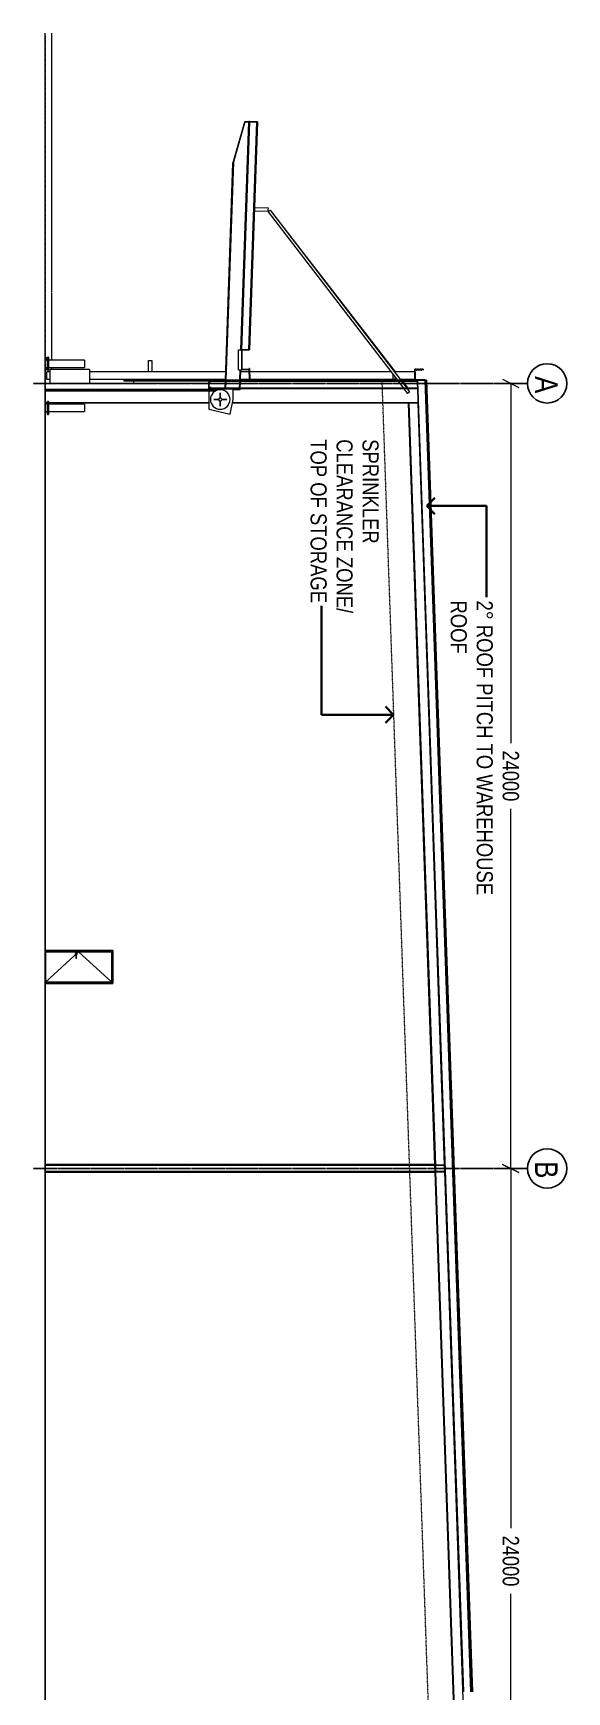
# Model space of a CAD drawing. Header units: millimetres. Extents: x -637480 to 299894, y -125373 to 39000.
# Drawn here: x -146820 to -130512, y -39999 to 10706 of the extents above; entities that cross this region are included whole.
import ezdxf

# ---------------------------------------------------------------- set-up
doc = ezdxf.new("R2010")
doc.units = ezdxf.units.MM
for name, pattern in [('Xref building Toll$0$_SBA Dash Dot - Datum', [4.4, 2.4, -1, 0, -1]), ('Xref building Toll$0$_SBA Dash Dot - Loose', [6, 4, -1, 0, -1]), ('Xref building Toll$0$_SBA Hidden Line - Loose', [2.4, 1.2, -1.2])]:
    doc.linetypes.add(name, pattern=pattern)
for name, color, linetype, lineweight in [('AM_BOR', 4, 'Continuous', 25), ('Xref building Toll$0$A-DETL', 90, 'Continuous', 9), ('Xref building Toll$0$A-DETL-HDLN', 90, 'Xref building Toll$0$_SBA Hidden Line - Loose', 9), ('Xref building Toll$0$A-DOOR', 31, 'Continuous', 9), ('Xref building Toll$0$A-DOOR-FRAM', 31, 'Continuous', 9), ('Xref building Toll$0$A-FLOR', 192, 'Continuous', 25), ('Xref building Toll$0$A-FLOR-LEVL', 51, 'Continuous', 9), ('Xref building Toll$0$A-GENM', 13, 'Continuous', 9), ('Xref building Toll$0$A-ROOF', 132, 'Continuous', 25), ('Xref building Toll$0$A-ROOF-MCUT', 132, 'Continuous', 9), ('Xref building Toll$0$A-ROOF-OTLN', 132, 'Continuous', 9), ('Xref building Toll$0$A-WALL', 113, 'Continuous', 9), ('Xref building Toll$0$annotation - dimensions', 7, 'Continuous', 0), ('Xref building Toll$0$G-ANNO-TEXT', 40, 'Continuous', 35), ('Xref building Toll$0$P-PIPE', 3, 'Continuous', 9), ('Xref building Toll$0$S-BEAM', 12, 'Continuous', 9), ('Xref building Toll$0$S-COLS', 52, 'Continuous', 9), ('Xref building Toll$0$S-GRID-IDEN', 1, 'Continuous', 25)]:
    doc.layers.add(name, color=color, linetype=linetype, lineweight=lineweight)
doc.layers.add('Xref building Toll$0$S-GRID', color=8, linetype='Continuous')
doc.styles.add('Xref building Toll$0$1 500 general', font='arial.ttf', dxfattribs={"width": 0.870588, "height": 850})
doc.styles.add('Xref building Toll$0$1 500 general_0', font='arial.ttf', dxfattribs={"width": 0.870588})
doc.styles.add('Xref building Toll$0$Arial Narrow', font='ARIALN.TTF', dxfattribs={"height": 491.641337})
doc.styles.add('Xref building Toll$0$Arial Narrow_1', font='ARIALN.TTF', dxfattribs={"height": 688.297872})
doc.dimstyles.new('Xref building Toll$0$1 500', dxfattribs={"dimtxt": 850, "dimasz": 425, "dimexe": 425, "dimexo": 0.0625, "dimgap": 425, "dimtad": 1, "dimdec": 0, "dimzin": 11, "dimdsep": 46, "dimtxsty": 'Xref building Toll$0$1 500 general', "dimblk": 'Xref building Toll$0$_Oblique_2.0', "dimcen": 0.09, "dimclrd": 256, "dimclre": 256, "dimadec": 4, "dimazin": 3, "dimtfac": 1, "dimtdec": 0, "dimtmove": 2, "dimatfit": 1, "dimldrblk": 'Xref building Toll$0$TerminatorOpen_2.0', "dimfxl": 1700, "dimfxlon": 1, "dimfrac": 2, "dimtolj": 1, "dimtzin": 11, "dimlwd": 0, "dimlwe": 0, "dimarcsym": 0})

# ---------------------------------------------------------------- blocks, each defined once
blk = doc.blocks.new('Xref building Toll$0$_SBA 1SWING SPDoor 01a - 920W x 2040H WD-627970-SECTION WAREHOUSE B')
at = {"layer": 'Xref building Toll$0$A-DOOR'}
for p, q in [((-34480, 44170), (-35480, 44170)), ((-35480, 44170), (-35480, 42100)), ((-34520, 44140), (-35440, 43122)), ((-35440, 42100), (-35440, 44130)), ((-35440, 44130), (-34520, 44130)), ((-34520, 44130), (-34520, 42100)), ((-34480, 42100), (-34480, 44170)), ((-35440, 43122), (-34520, 42105)), ((-35240, 43060), (-35350, 43060)), ((-35350, 43040), (-35240, 43040)), ((-35240, 43060), (-35240, 43050)), ((-35240, 43050), (-35240, 43040)), ((-35440, 42105), (-34520, 42105))]:
    blk.add_line(p, q, dxfattribs=at)
at = {"layer": 'Xref building Toll$0$A-DOOR', "flags": 128}
for points in [[(-35350, 43060), (-35369, 43060), (-35379, 43060), (-35380, 43060)], [(-35380, 43040), (-35374, 43040), (-35358, 43040), (-35350, 43040)]]:
    blk.add_lwpolyline(points, dxfattribs=at)
at = {"layer": 'Xref building Toll$0$A-DOOR'}
for radius, start, end in [(30, 16.8855, 180), (30, 180, 343.1145), (10, 90, 180), (10, 180, 270), (10, 60, 75), (10, 285, 300), (30, 0, 14.1891), (30, 345.8109, 0)]:
    blk.add_arc((-35380, 43050), radius, start, end, dxfattribs=at)
blk = doc.blocks.new('Xref building Toll$0$_SBA ROLLER LVDoor_C Clip At Side - 6000W x 5000H-991602-SECTION WAREHOUSE B')
at = {"layer": 'Xref building Toll$0$A-DOOR'}
for p, q in [((-139839, 47850), (-139839, 47100)), ((-139520, 47850), (-139839, 47850)), ((-139070, 47750), (-139520, 47850)), ((-139220, 47100), (-139070, 47750)), ((-140078, 47175), (-140078, 47100)), ((-140066, 47175), (-140078, 47175)), ((-140066, 47118), (-140066, 47175)), ((-139878, 47175), (-139890, 47175)), ((-139890, 47175), (-139890, 47118)), ((-139878, 47100), (-139878, 47175)), ((-139820, 47450), (-139820, 44500)), ((-139790, 44500), (-139790, 47319)), ((-139720, 47450), (-139720, 47451)), ((-139720, 47451), (-139570, 47451)), ((-139570, 47450), (-139720, 47450)), ((-139521, 47500), (-139521, 47650)), ((-139521, 47650), (-139520, 47650)), ((-139521, 47250), (-139521, 47400)), ((-139520, 47250), (-139521, 47250)), ((-139520, 47650), (-139520, 47500)), ((-139520, 47400), (-139520, 47250)), ((-139470, 47451), (-139320, 47451)), ((-139320, 47450), (-139470, 47450)), ((-139320, 47451), (-139320, 47450)), ((-140078, 47100), (-139878, 47100)), ((-139902, 47106), (-140054, 47106)), ((-140024, 42100), (-140024, 47100)), ((-139839, 47100), (-139878, 47100)), ((-139839, 47100), (-139220, 47100)), ((-139824, 47100), (-139824, 42100)), ((-139820, 44500), (-139790, 44500)), ((-139790, 44500), (-139820, 44500)), ((-139820, 44500), (-139820, 42100)), ((-139790, 42100), (-139790, 44500)), ((-139820, 42100), (-139790, 42100))]:
    blk.add_line(p, q, dxfattribs=at)
for centre, radius, start, end in [((-139520, 47450), 300, 90, 180), ((-139520, 47450), 300, 0, 90), ((-139520, 47450), 300, 180, 205.8419), ((-139520, 47450), 300, 180, 270), ((-139520, 47450), 50, 90.573, 179.427), ((-139520, 47450), 50, 180.573, 269.427), ((-139520, 47450), 50, 0.573, 89.427), ((-139520, 47450), 50, 270.573, 359.427), ((-139520, 47450), 300, 270, 0), ((-140054, 47118), 12, 180, 270), ((-139902, 47118), 12, 270, 0)]:
    blk.add_arc(centre, radius, start, end, dxfattribs=at)
at = {"layer": 'Xref building Toll$0$A-DOOR-FRAM'}
for p, q in [((-140012, 47106), (-140012, 47169)), ((-139822, 47100), (-139822, 42100)), ((-139788, 42100), (-139788, 47100)), ((-139786, 47100), (-139786, 42100))]:
    blk.add_line(p, q, dxfattribs=at)
blk = doc.blocks.new('Xref building Toll$0$Removable - Bollard Cast-In - 165 Bollard 1200 high - B2-623364-SECTION WAREHOUSE B')
at = {"layer": 'Xref building Toll$0$A-GENM'}
for p, q in [((-140725, 43300), (-140725, 42200)), ((-140725, 43300), (-140612, 43300)), ((-140612, 43300), (-140500, 43300)), ((-140500, 42200), (-140500, 43300)), ((-140812, 42200), (-140812, 42188)), ((-140812, 42188), (-140812, 42176)), ((-140811, 42200), (-140612, 42200)), ((-140811, 42188), (-140612, 42188)), ((-140612, 42188), (-140811, 42188)), ((-140612, 42176), (-140811, 42176)), ((-140725, 42176), (-140725, 42100)), ((-140612, 42200), (-140414, 42200)), ((-140612, 42188), (-140414, 42188)), ((-140414, 42188), (-140612, 42188)), ((-140414, 42176), (-140612, 42176)), ((-140500, 42100), (-140500, 42176)), ((-140412, 42188), (-140412, 42200)), ((-140412, 42176), (-140412, 42188))]:
    blk.add_line(p, q, dxfattribs=at)
blk = doc.blocks.new('Xref building Toll$0$_SBA ROLLER LVDoor_C Clip At Side - 6000W x 5000H-V2-SECTION WAREHOUSE B')
at = {"layer": 'Xref building Toll$0$A-DOOR-FRAM'}
for p, q in [((-140012, 47169), (-140012, 47106)), ((-140012, 47106), (-140012, 47169))]:
    blk.add_line(p, q, dxfattribs=at)
blk = doc.blocks.new('Xref building Toll$0$Removable - Bollard Cast-In - 165 Bollard 1200 high - B2-V3-SECTION WAREHOUSE B')
at = {"layer": 'Xref building Toll$0$A-GENM'}
for p, q in [((-140812, 42124), (-140812, 42112)), ((-140812, 42112), (-140812, 42100)), ((-140811, 42124), (-140726, 42124)), ((-140811, 42112), (-140726, 42112)), ((-140726, 42112), (-140811, 42112)), ((-140499, 42124), (-140414, 42124)), ((-140499, 42112), (-140414, 42112)), ((-140414, 42112), (-140499, 42112)), ((-140412, 42112), (-140412, 42124)), ((-140412, 42100), (-140412, 42112))]:
    blk.add_line(p, q, dxfattribs=at)
blk = doc.blocks.new('Xref building Toll$0$UC-Universal Column-Column - C4_5-250UC73-1332366-SECTION WAREHOUSE B')
at = {"layer": 'Xref building Toll$0$S-COLS'}
for p, q in [((-116139, 42100), (-116139, 54011)), ((-115885, 54020), (-115885, 42100))]:
    blk.add_line(p, q, dxfattribs=at)
blk = doc.blocks.new('Xref building Toll$0$DWP_Downpipe - 225mm-1364441-SECTION WAREHOUSE B')
at = {"layer": 'Xref building Toll$0$P-PIPE'}
for p, q in [((-140370, 53410), (-140370, 53401)), ((-140370, 53410), (-140257, 53410)), ((-140370, 53399), (-140370, 52775)), ((-140257, 53410), (-140145, 53410)), ((-140145, 53401), (-140145, 53410)), ((-140145, 52948), (-140145, 53399)), ((-140145, 48354), (-140145, 52836)), ((-140370, 52664), (-140370, 48346)), ((-140370, 48334), (-140370, 48075)), ((-140145, 48067), (-140145, 48342)), ((-140370, 47618), (-140370, 43450)), ((-140145, 43450), (-140145, 47610)), ((-140370, 42250), (-140370, 42150)), ((-140257, 42150), (-140370, 42150)), ((-140145, 42150), (-140257, 42150)), ((-140145, 42150), (-140145, 42250))]:
    blk.add_line(p, q, dxfattribs=at)
blk = doc.blocks.new('Xref building Toll$0$IVS-GM-DownPipe Cover - DP 225mm-1271533-SECTION WAREHOUSE B')
at = {"layer": 'Xref building Toll$0$A-GENM'}
for p, q in [((-140442, 43450), (-140442, 42250)), ((-140442, 43450), (-140276, 43450)), ((-140276, 43450), (-140024, 43450)), ((-140276, 42250), (-140442, 42250)), ((-140024, 42250), (-140276, 42250))]:
    blk.add_line(p, q, dxfattribs=at)
blk = doc.blocks.new('Xref building Toll$0$DPS_Downpipe Clamp - D225-744012-SECTION WAREHOUSE B')
at = {"layer": 'Xref building Toll$0$A-GENM'}
for p, q in [((-140375, 52782), (-140375, 52771)), ((-140375, 52782), (-140362, 52782)), ((-140215, 52782), (-140140, 52782)), ((-140140, 52782), (-140106, 52782)), ((-140140, 52732), (-140140, 52782)), ((-140140, 52732), (-140281, 52732)), ((-140106, 52732), (-140140, 52732))]:
    blk.add_line(p, q, dxfattribs=at)
blk = doc.blocks.new('Xref building Toll$0$IVS-GM-Face Based-Sump Pit - 600x600x100mm-1378060-SECTION WAREHOUSE B')
at = {"layer": 'Xref building Toll$0$A-GENM'}
for p, q in [((-141036, 48009), (-141036, 48098)), ((-140432, 48009), (-141036, 48009)), ((-140432, 48009), (-140432, 48109))]:
    blk.add_line(p, q, dxfattribs=at)
blk = doc.blocks.new('Xref building Toll$0$IVS-GM-Face Based-Sump Pit - 600x600x100mm-1268147-SECTION WAREHOUSE B')
at = {"layer": 'Xref building Toll$0$A-GENM'}
for p, q in [((-140708, 45359), (-140370, 45359)), ((-140708, 45259), (-140708, 45359)), ((-140370, 45259), (-140708, 45259)), ((-140145, 45359), (-140106, 45359)), ((-140106, 45259), (-140145, 45259))]:
    blk.add_line(p, q, dxfattribs=at)
blk = doc.blocks.new('Xref building Toll$0$UC-Universal Column-Column - C2_5-200UC60-1337977-SECTION WAREHOUSE B')
at = {"layer": 'Xref building Toll$0$S-COLS'}
for p, q in [((-116115, 54319), (-116115, 42100)), ((-116101, 54320), (-116101, 42100)), ((-115924, 54326), (-115924, 42100)), ((-115910, 42100), (-115910, 54326))]:
    blk.add_line(p, q, dxfattribs=at)
blk = doc.blocks.new('Xref building Toll$0$UB-Universal Beam-Column - C1_5_460UB75-1337975-SECTION WAREHOUSE B')
at = {"layer": 'Xref building Toll$0$S-COLS'}
for p, q in [((-139862, 53490), (-139862, 47100)), ((-139848, 53490), (-139848, 47100)), ((-139420, 53505), (-139420, 47830)), ((-139405, 53506), (-139405, 47824)), ((-139420, 47100), (-139420, 42200)), ((-139405, 47100), (-139405, 42200)), ((-139420, 42176), (-139420, 42100)), ((-139405, 42176), (-139405, 42100))]:
    blk.add_line(p, q, dxfattribs=at)
blk = doc.blocks.new('Xref building Toll$0$Grid - Grid Head-235101-SECTION WAREHOUSE B')
at = {"layer": 'Xref building Toll$0$S-GRID-IDEN'}
blk.add_circle((-140012, 62123), 600, dxfattribs=at)
for start, end in [(0, 180), (180, 0)]:
    blk.add_arc((-140012, 62123), 600, start, end, dxfattribs=at)
blk = doc.blocks.new('Xref building Toll$0$_Oblique_2.0')
at = {"color": 0, "linetype": 'ByBlock', "lineweight": -2}
for p, q in [((0, 0), (-1, 0)), ((0.5, 1), (-0.5, -1))]:
    blk.add_line(p, q, dxfattribs=at)
blk = doc.blocks.new('*D165')
at = {"layer": 'Defpoints', "color": 0, "linetype": 'Continuous', "transparency": 16777216}
for p in [(-132226, -24000), (-131701, -24000), (-131712, -48000)]:
    blk.add_point(p, dxfattribs=at)
at = {"layer": 'Xref building Toll$0$annotation - dimensions', "linetype": 'Continuous', "lineweight": 0, "transparency": 16777216}
for p, q in [((-131701, -24000), (-132476, -24000)), ((-132226, -24250), (-132226, -34995)), ((-132226, -47750), (-132226, -37005)), ((-131712, -48000), (-132476, -48000))]:
    blk.add_line(p, q, dxfattribs=at)
at = {"layer": 'Xref building Toll$0$annotation - dimensions', "linetype": 'Continuous', "lineweight": 0, "transparency": 16777216, "xscale": 250, "yscale": 250, "zscale": 250}
for p, rotation in [((-132226, -24000), 90), ((-132226, -48000), 270)]:
    blk.add_blockref('Xref building Toll$0$_Oblique_2.0', p, dxfattribs=dict(at, rotation=rotation))
at = {"layer": 'Xref building Toll$0$annotation - dimensions', "color": 0, "linetype": 'Continuous', "lineweight": 0, "transparency": 16777216, "insert": (-132226, -36000), "char_height": 500, "attachment_point": 5, "rotation": 270, "style": 'Xref building Toll$0$1 500 general_0'}
blk.add_mtext('\\A1;\\H1x;\\W0.8;24000', dxfattribs=at)
blk = doc.blocks.new('Xref building Toll$0$TerminatorOpen_2.0')
at = {"color": 0, "linetype": 'ByBlock', "lineweight": -2}
for q in [(-1, 1), (-1, 0), (-1, -1)]:
    blk.add_line((0, 0), q, dxfattribs=at)
blk = doc.blocks.new('*D167')
at = {"layer": 'Defpoints', "color": 0, "linetype": 'Continuous', "transparency": 16777216}
for p in [(-131712, 0), (-132226, -24000), (-131701, -24000)]:
    blk.add_point(p, dxfattribs=at)
at = {"layer": 'Xref building Toll$0$annotation - dimensions', "linetype": 'Continuous', "lineweight": 0, "transparency": 16777216}
for p, q in [((-131712, 0), (-132476, 0)), ((-132226, -250), (-132226, -10995)), ((-132226, -23750), (-132226, -13005)), ((-131701, -24000), (-132476, -24000))]:
    blk.add_line(p, q, dxfattribs=at)
at = {"layer": 'Xref building Toll$0$annotation - dimensions', "linetype": 'Continuous', "lineweight": 0, "transparency": 16777216, "xscale": 250, "yscale": 250, "zscale": 250}
for p, rotation in [((-132226, 0), 90), ((-132226, -24000), 270)]:
    blk.add_blockref('Xref building Toll$0$_Oblique_2.0', p, dxfattribs=dict(at, rotation=rotation))
at = {"layer": 'Xref building Toll$0$annotation - dimensions', "color": 0, "linetype": 'Continuous', "lineweight": 0, "transparency": 16777216, "insert": (-132226, -12000), "char_height": 500, "attachment_point": 5, "rotation": 270, "style": 'Xref building Toll$0$1 500 general_0'}
blk.add_mtext('\\A1;\\H1x;\\W0.8;24000', dxfattribs=at)
blk = doc.blocks.new('Xref building Toll')
at = {"layer": 'Xref building Toll$0$A-DETL'}
blk.add_line((-146453.4, -150), (-146453.4, 10706.5), dxfattribs=at)
at = {"layer": 'Xref building Toll$0$A-DETL-HDLN'}
blk.add_line((-134057.2, -60000), (-136155.4, 84), dxfattribs=at)
at = {"layer": 'Xref building Toll$0$A-FLOR'}
blk.add_line((-146453.4, -120000), (-146453.4, -150), dxfattribs=at)
at = {"layer": 'Xref building Toll$0$A-FLOR-LEVL', "linetype": 'Xref building Toll$0$_SBA Dash Dot - Datum'}
blk.add_line((-146453.4, 10636.8), (-146453.4, -123289.7), dxfattribs=at)
at = {"layer": 'Xref building Toll$0$A-ROOF'}
for p, q in [((-140211.5, 8000), (-140455.1, 1024)), ((-139967.3, 8000), (-140211.5, 8000)), ((-140211, 1024), (-139967.3, 8000)), ((-140455.1, 1024), (-140211, 1024)), ((-140223, 452), (-140210.5, 94)), ((-140211, 452), (-140223, 452)), ((-140198.5, 94), (-140211, 452)), ((-135072.3, 101.9), (-135072.1, 94)), ((-134809.2, 101.9), (-135072.3, 101.9)), ((-135071.1, 65), (-134370.5, -19997.1)), ((-134107.3, -19997.1), (-134809.2, 101.9)), ((-134370.4, -19998.6), (-133672, -39998.6)), ((-133408.8, -39998.6), (-134107.3, -19998.6))]:
    blk.add_line(p, q, dxfattribs=at)
at = {"layer": 'Xref building Toll$0$A-ROOF', "lineweight": 9}
for p, q in [((-139996.4, 8000), (-140240, 1024)), ((-134852.2, 101.9), (-134150.3, -19997.1)), ((-134150.3, -19998.6), (-133451.9, -39998.6))]:
    blk.add_line(p, q, dxfattribs=at)
at = {"layer": 'Xref building Toll$0$A-ROOF-MCUT'}
for p, q in [((-140242, 1026), (-140444, 1026)), ((-140444, 1026), (-140444, 422)), ((-140442, 424), (-140442, 1024)), ((-140242, 1024), (-140242, 1026)), ((-140444, 422), (-140242, 422)), ((-140242, 424), (-140442, 424)), ((-140242, 422), (-140242, 424)), ((-135110.4, 435.9), (-135154.2, 435.9)), ((-135154.2, 435.9), (-135154.2, 104.9)), ((-135154.2, 104.9), (-134854.2, 104.9)), ((-135152.2, 106.9), (-135152.2, 433.9)), ((-135152.2, 433.9), (-135112.4, 433.9)), ((-134854.2, 106.9), (-135152.2, 106.9)), ((-135112.4, 433.9), (-135112.4, 406.9)), ((-135112.4, 406.9), (-135083.4, 406.9)), ((-135110.4, 408.9), (-135110.4, 435.9)), ((-135085.4, 408.9), (-135110.4, 408.9)), ((-135041.7, 435.9), (-135085.4, 435.9)), ((-135085.4, 435.9), (-135085.4, 408.9)), ((-135083.4, 406.9), (-135083.4, 433.9)), ((-135083.4, 433.9), (-135043.7, 433.9)), ((-135043.7, 433.9), (-135043.7, 406.9)), ((-135043.7, 406.9), (-135014.7, 406.9)), ((-135041.7, 408.9), (-135041.7, 435.9)), ((-135016.7, 408.9), (-135041.7, 408.9)), ((-134972.9, 435.9), (-135016.7, 435.9)), ((-135016.7, 435.9), (-135016.7, 408.9)), ((-135014.7, 406.9), (-135014.7, 433.9)), ((-135014.7, 433.9), (-134974.9, 433.9)), ((-134974.9, 433.9), (-134974.9, 406.9)), ((-134974.9, 406.9), (-134945.9, 406.9)), ((-134972.9, 408.9), (-134972.9, 435.9)), ((-134947.9, 408.9), (-134972.9, 408.9)), ((-134904.2, 435.9), (-134947.9, 435.9)), ((-134947.9, 435.9), (-134947.9, 408.9)), ((-134945.9, 406.9), (-134945.9, 433.9)), ((-134945.9, 433.9), (-134906.2, 433.9)), ((-134906.2, 433.9), (-134906.2, 406.9)), ((-134906.2, 406.9), (-134904.2, 406.9)), ((-134904.2, 406.9), (-134904.2, 435.9)), ((-134854.2, 104.9), (-134854.2, 106.9))]:
    blk.add_line(p, q, dxfattribs=at)
at = {"layer": 'Xref building Toll$0$A-ROOF-OTLN'}
for p, q in [((-134809.2, 101.9), (-134789.2, 101.9)), ((-134087.3, -19997.1), (-134789.2, 101.9)), ((-133388.8, -39998.6), (-134087.2, -19998.6))]:
    blk.add_line(p, q, dxfattribs=at)
at = {"layer": 'Xref building Toll$0$A-WALL'}
for p, q in [((-146253.4, 2790), (-146253.4, 10706.5)), ((-146253.4, 712.5), (-146253.4, 2770)), ((-146453.4, 150), (-146403.4, 150)), ((-146253.4, 429.1), (-146253.4, 487.5)), ((-144053.4, 94), (-144053.4, 65)), ((-144053.4, 94), (-141453.4, 94)), ((-141453.4, 65), (-144053.4, 65)), ((-143753.4, 132), (-143753.4, 94)), ((-143753.4, 65), (-143753.4, 12)), ((-135071.1, 65), (-135072.1, 94)), ((-146453.4, -17340), (-144383.4, -17340)), ((-144383.4, -17340), (-144383.4, -18340)), ((-144383.4, -18340), (-146453.4, -18340))]:
    blk.add_line(p, q, dxfattribs=at)
at = {"layer": 'Xref building Toll$0$A-WALL', "lineweight": 25}
for p, q in [((-135072.1, 94), (-141453.4, 94)), ((-141453.4, 94), (-141453.4, 65)), ((-141453.4, 65), (-135071.1, 65))]:
    blk.add_line(p, q, dxfattribs=at)
at = {"layer": 'Xref building Toll$0$G-ANNO-TEXT', "color": 7}
for p, q in [((-134791.2, -3744.5), (-134541.2, -3494.5)), ((-134791.2, -3744.5), (-134541.2, -3994.5)), ((-134791.2, -3744.5), (-132964.8, -3744.5)), ((-132964.8, -3744.5), (-132964.8, -6537.5)), ((-138009.4, -7858.9), (-138009.4, -6796.8)), ((-138009.4, -10128.2), (-138009.4, -7858.9)), ((-135807.6, -10128.2), (-138009.4, -10128.2)), ((-135807.6, -10128.2), (-136057.6, -9878.2)), ((-135807.6, -10128.2), (-136057.6, -10378.2))]:
    blk.add_line(p, q, dxfattribs=at)
at = {"layer": 'Xref building Toll$0$S-BEAM'}
for p, q in [((-140351.5, 8000), (-140684.6, 6806.2)), ((-140684.1, 6825.7), (-140351.5, 8000.9)), ((-140364.9, 7952), (-140684.1, 6824.1)), ((-140469.6, 1024.2), (-140226, 8000)), ((-140351.5, 8000.9), (-140237.4, 8001)), ((-140351.5, 7999.3), (-140351.5, 8000.9)), ((-140237.4, 8000), (-140351.5, 8000)), ((-140226.6, 8000), (-140226, 8016.9)), ((-140226, 8016.9), (-140211.5, 8016.9)), ((-140226, 8003), (-140226, 8016.9)), ((-140211.5, 8000), (-140226, 8000)), ((-140211.5, 8016.9), (-140211.5, 8000)), ((-140944.9, 94), (-140714.2, 6700)), ((-140937.5, 357), (-140713.7, 6737.1)), ((-140697.6, 6759.4), (-140930.3, 94)), ((-140697.6, 6759.4), (-140714.2, 6700)), ((-140713.7, 6737.1), (-140697.1, 6795.6)), ((-140697.1, 6762.1), (-140713.7, 6703.6)), ((-140713.7, 6703.6), (-140713.7, 6737.1)), ((-140697.1, 6795.6), (-140697.1, 6781.7)), ((-140697.1, 6776), (-140697.1, 6762.1)), ((-139639.5, 5244.1), (-139604.2, 5271.1)), ((-139639.5, 5244.1), (-135688, 94)), ((-139604.2, 5271.1), (-139569, 5298.2)), ((-135575.9, 94), (-139569, 5298.2)), ((-135752.1, 356.8), (-139565.2, 5293.5)), ((-140936.3, 357), (-140798.3, 4291.9)), ((-140339.6, 4331.1), (-140339.2, 4343)), ((-140955.3, -150), (-140947.7, 65)), ((-140954.2, -173), (-140945.9, 65)), ((-140954.1, -150), (-140946.5, 65)), ((-140946.7, 94), (-140945.4, 132)), ((-140945.5, 94), (-140944.2, 132)), ((-140931.4, 65), (-140939.7, -173)), ((-140512.3, -198.9), (-140503.1, 65)), ((-140502.1, 94), (-140490.7, 420)), ((-140497.8, -199.4), (-140488.6, 65)), ((-140487.6, 94), (-140476.2, 420)), ((-135665.7, 65), (-135500.8, -150)), ((-135549.1, 94), (-135578.5, 132)), ((-135388.7, -150), (-135553.7, 65)), ((-135360.6, -150), (-135526.7, 65)), ((-140523.7, -198.5), (-140703.4, -192.2)), ((-140512.3, -198.9), (-140523.7, -198.5)), ((-140497.8, -199.4), (-140512.3, -198.9)), ((-135489.7, -164.5), (-135380.2, -307.2)), ((-135344.9, -280.1), (-135380.2, -307.2)), ((-135309.7, -253.1), (-135377.6, -164.5)), ((-135309.7, -253.1), (-135344.9, -280.1)), ((-134541.5, -23897.5), (-135354.8, -607)), ((-135343, -607), (-134529.6, -23897.5)), ((-134246.1, -23897.5), (-135059.4, -607)), ((-134534.8, -24088.3), (-134541, -23911.7)), ((-133703.4, -47897.5), (-134534.3, -24102.5)), ((-134529.1, -23911.7), (-134523, -24088.3)), ((-134522.5, -24102.5), (-133691.5, -47897.5)), ((-134239.4, -24088.3), (-134245.6, -23911.7)), ((-133408, -47897.5), (-134238.9, -24102.5))]:
    blk.add_line(p, q, dxfattribs=at)
at = {"layer": 'Xref building Toll$0$S-BEAM', "flags": 128}
for points in [[(-140237.4, 8001), (-140234.9, 8001), (-140232.5, 8001.2), (-140230.3, 8001.4), (-140228.5, 8001.7), (-140227.1, 8002.1), (-140226.3, 8002.5), (-140226, 8003)], [(-140226, 8000), (-140226.3, 8000), (-140227.1, 8000), (-140228.5, 8000), (-140230.3, 8000), (-140232.5, 8000), (-140234.9, 8000), (-140237.4, 8000)], [(-140684.6, 6806.2), (-140686.6, 6798.9), (-140688.6, 6791.7), (-140690.5, 6785), (-140692.2, 6778.7), (-140693.8, 6773.1), (-140695.1, 6768.4), (-140696.2, 6764.5), (-140697, 6761.7), (-140697.4, 6760), (-140697.6, 6759.4)], [(-140697.1, 6781.7), (-140696.9, 6781.9), (-140696.5, 6783.3), (-140695.7, 6785.8), (-140694.6, 6789.3), (-140693.3, 6793.7), (-140691.7, 6799), (-140690, 6805), (-140688.1, 6811.5), (-140686.1, 6818.5), (-140684.1, 6825.7)], [(-140684.1, 6824.1), (-140686.1, 6816.8), (-140688.1, 6809.7), (-140690, 6803), (-140691.7, 6796.6), (-140693.3, 6790.9), (-140694.6, 6786), (-140695.7, 6782), (-140696.5, 6778.9), (-140696.9, 6776.9), (-140697.1, 6776)]]:
    blk.add_lwpolyline(points, dxfattribs=at)
at = {"layer": 'Xref building Toll$0$S-BEAM'}
for major_axis, start_param, end_param in [((35.2, 27.2), 1.414294, 2.3486615), ((32.6, 25.2), 1.414294, 2.2645538), ((35.2, 27.2), 0.7558146, 1.414294), ((32.6, 25.2), 0.8906952, 1.414294)]:
    blk.add_ellipse((-139600.3, 5266.3), major_axis=major_axis, ratio=0.2042889, start_param=start_param, end_param=end_param, dxfattribs=at)
at = {"layer": 'Xref building Toll$0$S-COLS'}
for p, q in [((-140062.3, 5280.4), (-139635.6, 5265.5)), ((-139632.5, 5354.3), (-140059.2, 5369.2)), ((-139635.6, 5265.5), (-139634, 5311.5)), ((-139634, 5311.5), (-139632.5, 5354.3))]:
    blk.add_line(p, q, dxfattribs=at)
at = {"layer": 'Xref building Toll$0$S-GRID', "linetype": 'Xref building Toll$0$_SBA Dash Dot - Loose'}
for p, q in [((-146820, 0), (-131701.2, 0)), ((-146820, -24000), (-131701.2, -24000))]:
    blk.add_line(p, q, dxfattribs=at)
at = {"layer": 'Xref building Toll$0$A-DOOR', "rotation": 270}
for name, p in [('Xref building Toll$0$_SBA ROLLER LVDoor_C Clip At Side - 6000W x 5000H-991602-SECTION WAREHOUSE B', (-188553.4, -140012.5)), ('Xref building Toll$0$_SBA ROLLER LVDoor_C Clip At Side - 6000W x 5000H-V2-SECTION WAREHOUSE B', (-188553.4, -140012.5)), ('Xref building Toll$0$_SBA 1SWING SPDoor 01a - 920W x 2040H WD-627970-SECTION WAREHOUSE B', (-188553.4, -52820.5))]:
    blk.add_blockref(name, p, dxfattribs=at)
at = {"layer": 'Xref building Toll$0$A-GENM', "rotation": 270}
for name, p in [('Xref building Toll$0$IVS-GM-Face Based-Sump Pit - 600x600x100mm-1378060-SECTION WAREHOUSE B', (-188553.4, -140012.5)), ('Xref building Toll$0$Removable - Bollard Cast-In - 165 Bollard 1200 high - B2-623364-SECTION WAREHOUSE B', (-188553.4, -140012.5)), ('Xref building Toll$0$Removable - Bollard Cast-In - 165 Bollard 1200 high - B2-V3-SECTION WAREHOUSE B', (-188553.4, -140012.5)), ('Xref building Toll$0$IVS-GM-Face Based-Sump Pit - 600x600x100mm-1268147-SECTION WAREHOUSE B', (-188553.4, -140012.5)), ('Xref building Toll$0$IVS-GM-DownPipe Cover - DP 225mm-1271533-SECTION WAREHOUSE B', (-188553.4, -140012.5)), ('Xref building Toll$0$DPS_Downpipe Clamp - D225-744012-SECTION WAREHOUSE B', (-188553.4, -140012.5)), ('Xref building Toll$0$Removable - Bollard Cast-In - 165 Bollard 1200 high - B2-623364-SECTION WAREHOUSE B', (-188553.4, -141362.5))]:
    blk.add_blockref(name, p, dxfattribs=at)
at = {"layer": 'Xref building Toll$0$P-PIPE', "rotation": 270}
blk.add_blockref('Xref building Toll$0$DWP_Downpipe - 225mm-1364441-SECTION WAREHOUSE B', (-188553.4, -140012.5), dxfattribs=at)
at = {"layer": 'Xref building Toll$0$S-COLS', "rotation": 270}
for name in ['Xref building Toll$0$UB-Universal Beam-Column - C1_5_460UB75-1337975-SECTION WAREHOUSE B', 'Xref building Toll$0$UC-Universal Column-Column - C4_5-250UC73-1332366-SECTION WAREHOUSE B', 'Xref building Toll$0$UC-Universal Column-Column - C2_5-200UC60-1337977-SECTION WAREHOUSE B']:
    blk.add_blockref(name, (-188553.4, -140012.5), dxfattribs=at)
at = {"layer": 'Xref building Toll$0$S-GRID-IDEN', "rotation": 270}
for p in [(-193234.6, -140012.5), (-193234.6, -164012.5)]:
    blk.add_blockref('Xref building Toll$0$Grid - Grid Head-235101-SECTION WAREHOUSE B', p, dxfattribs=at)
at = {"layer": 'Xref building Toll$0$G-ANNO-TEXT', "color": 7, "char_height": 491.641, "attachment_point": 1, "rotation": 270, "line_spacing_factor": 0.968573, "style": 'Xref building Toll$0$Arial Narrow'}
for s, insert, width in [('SPRINKLER\\PCLEARANCE ZONE/\\PTOP OF STORAGE', (-136263.8, -1706.8), 6360), ('2° ROOF PITCH TO WAREHOUSE\\PROOF', (-132774, -6637.5), 10764)]:
    blk.add_mtext(s, dxfattribs=dict(at, insert=insert, width=width))
at = {"layer": 'Xref building Toll$0$S-GRID-IDEN', "lineweight": 9, "char_height": 688.3, "width": 629.969, "attachment_point": 2, "rotation": 270, "line_spacing_factor": 0.968573, "style": 'Xref building Toll$0$Arial Narrow_1'}
for s, insert in [('A', (-130794.1, -40.8)), ('B', (-130794.1, -24040.8))]:
    blk.add_mtext(s, dxfattribs=dict(at, insert=insert))
at = {"layer": 'Xref building Toll$0$annotation - dimensions', "linetype": 'Continuous', "lineweight": 0}
for p1, angle, picture, middle in [((-131711.8, 0), 270, '*D167', (-132226, -12000)), ((-131711.8, -48000), 90, '*D165', (-132226, -36000))]:
    dim = blk.add_linear_dim(base=(-132226, -24000), p1=p1, p2=(-131701.2, -24000), angle=angle, text='\\H1x;\\W0.8;<>', dimstyle='Xref building Toll$0$1 500', override={"dimscale": 0.5, "dimtxt": 1000, "dimasz": 500, "dimexe": 500, "dimgap": 500, "dimtxsty": 'Xref building Toll$0$1 500 general_0', "dimatfit": 3, "dimfxl": 2000}, dxfattribs=at)
    dim.commit()
    dim.dimension.update_dxf_attribs({"geometry": picture, "text_midpoint": middle, "text_rotation": 270})

msp = doc.modelspace()

# ---------------------------------------------------------------- block references
at = {"layer": 'AM_BOR'}
msp.add_blockref('Xref building Toll', (0, 0), dxfattribs=at)

doc.saveas('drawing.dxf')
